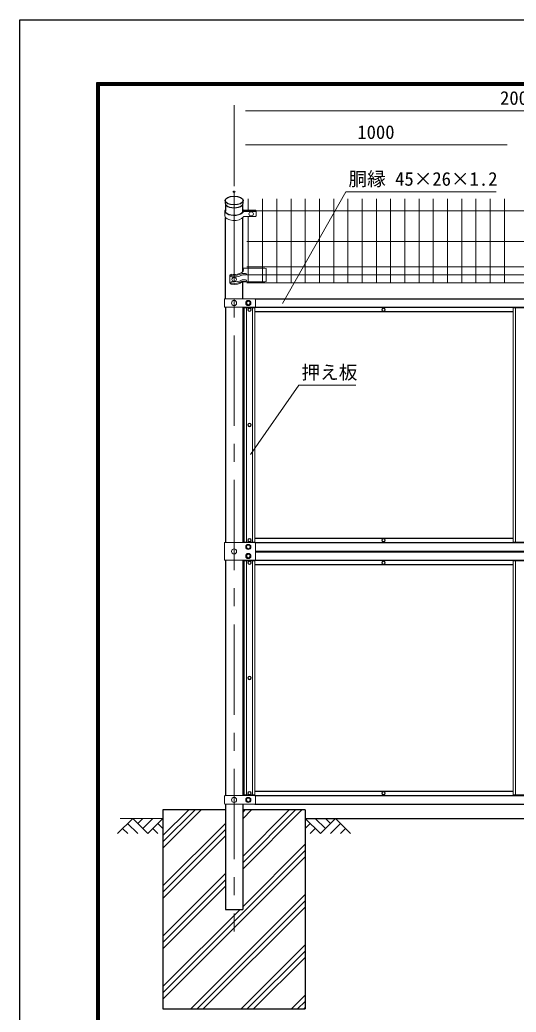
# Model space of a CAD drawing. Units: millimetres, scale not verified. Extents: x -4200 to 4200, y -2970 to 2970.
# Drawn here: x -4200 to -2456, y -519 to 2970 of the extents above; entities that cross this region are included whole.
import ezdxf
from ezdxf.enums import TextEntityAlignment as Align

# ---------------------------------------------------------------- set-up
doc = ezdxf.new("R2010")
doc.units = ezdxf.units.MM
doc.header["$LTSCALE"] = 10
doc.header["$PDMODE"] = 32
doc.header["$PDSIZE"] = 5
doc.linetypes.add('USER1', pattern=[50.8, 31.75, -6.35, 6.35, -6.35])
for name, color, linetype, lineweight in [('0-0_D-BMK', 2, 'USER1', 13), ('0-2_D-STR-TXT', 7, 'Continuous', 13), ('0-3_D-STR-DIM', 7, 'Continuous', 13), ('0-4_D-STR1', 1, 'Continuous', 25), ('0-5_D-STR3', 3, 'Continuous', 13), ('0-6_D-STR2', 7, 'Continuous', 13), ('0-8_Defpoints', 8, 'Continuous', 25), ('0-9_D-STR4', 7, 'Continuous', 25), ('0-A_D-DCR-HCH', 7, 'Continuous', 13), ('0-B_D-BGD', 7, 'Continuous', 25), ('0-E_D-TTL', 7, 'Continuous', 25)]:
    doc.layers.add(name, color=color, linetype=linetype, lineweight=lineweight)
doc.styles.add('ＭＳ ゴシック', font='')
doc.styles.get('ＭＳ ゴシック').set_extended_font_data('MS Gothic')

msp = doc.modelspace()

# ---------------------------------------------------------------- linework, layer by layer
at = {"layer": '0-0_D-BMK'}
msp.add_line((-3447.01, 2368.56), (-3447.01, -235.72), dxfattribs=at)
at = {"layer": '0-2_D-STR-TXT'}
for points in [[(-2525.97, 2365.81), (-3054.41, 2365.81), (-3276.54, 1972.19)], [(-3019.06, 1685.43), (-3219.41, 1685.43), (-3389.19, 1441.79)]]:
    msp.add_lwpolyline(points, dxfattribs=at)
at = {"layer": '0-3_D-STR-DIM'}
for p, q in [((-3447.01, 2385.56), (-3447.01, 2670.13)), ((-3407.01, 2650.13), (-1487.01, 2650.13)), ((-3447.01, 2385.56), (-3447.01, 2550.13)), ((-3407.01, 2530.13), (-2487.01, 2530.13))]:
    msp.add_line(p, q, dxfattribs=at)
at = {"layer": '0-4_D-STR1'}
for p, q in [((-3478.46, 2334.89), (-3478.46, 2325.36)), ((-3477.26, 2321.06), (-3477.26, 2298.3)), ((-3416.76, 2295.24), (-3416.76, 2321.06)), ((-3415.56, 2325.36), (-3415.56, 2334.89)), ((-3477.26, 1989.45), (-3477.26, 2274.97)), ((-3416.76, 2083.71), (-3416.76, 2274.97)), ((-3416.76, 1989.45), (-3416.76, 2049.03)), ((-3374.01, 1989.45), (-1520.01, 1989.45)), ((-3477.26, 1959.45), (-3477.26, 1131.95)), ((-3416.76, 1959.45), (-3416.76, 1131.95)), ((-3412.01, 1131.95), (-3412.01, 1959.45)), ((-3374.01, 1959.45), (-1520.01, 1959.45)), ((-3374.01, 1944.45), (-2466.01, 1944.45)), ((-2466.01, 1146.95), (-3374.01, 1146.95)), ((-3374.01, 1131.95), (-1520.01, 1131.95)), ((-3372.01, 1101.95), (-1522.01, 1101.95)), ((-3372.01, 1099.95), (-1522.01, 1099.95)), ((-3477.26, 1069.95), (-3477.26, 242.45)), ((-3416.76, 1069.95), (-3416.76, 242.45)), ((-3412.01, 242.45), (-3412.01, 1069.95)), ((-3374.01, 1069.95), (-1520.01, 1069.95)), ((-3374.01, 1054.95), (-2466.01, 1054.95)), ((-2466.01, 257.45), (-3374.01, 257.45)), ((-3477.26, 212.45), (-3477.26, -157.55)), ((-3416.76, 212.45), (-3416.76, -157.55)), ((-3374.01, 242.45), (-1520.01, 242.45)), ((-3374, 212.45), (-1520.01, 212.45)), ((-3477.26, -157.55), (-3416.76, -157.55))]:
    msp.add_line(p, q, dxfattribs=at)
msp.add_ellipse((-3447.01, 2334.89), major_axis=(-31.45, 0), ratio=0.5, dxfattribs=at)
msp.add_ellipse((-3447.01, 2325.36), major_axis=(-31.45, 0), ratio=0.5, start_param=0, end_param=3.1415927, dxfattribs=at)
at = {"layer": '0-5_D-STR3'}
for p, q in [((-3479.56, 2298.3), (-3479.56, 2280.98)), ((-3413.34, 2299.22), (-3372.02, 2299.22)), ((-3413.34, 2297.4), (-3372.02, 2297.4)), ((-3412.15, 2300.35), (-3372.02, 2300.35)), ((-3412.04, 2278.93), (-3372.02, 2278.93)), ((-3412.02, 2296.27), (-3372.02, 2296.27)), ((-3370.02, 2298.4), (-3370.02, 2283.88)), ((-3370.02, 2295.45), (-3370.02, 2280.93)), ((-3339.01, 2097.35), (-3416.76, 2097.35)), ((-3339.01, 2097.35), (-3334.01, 2096.35)), ((-3334.01, 2096.35), (-3334.01, 2050.35)), ((-3462.49, 2072.53), (-3462.49, 2045.82)), ((-3416.88, 2078.26), (-3406.42, 2078.26)), ((-3416.88, 2073.06), (-3406.42, 2073.06)), ((-3416.88, 2055.74), (-3406.42, 2055.74)), ((-3416.88, 2050.55), (-3406.42, 2050.55)), ((-3374.01, 1989.45), (-3478.34, 1989.45)), ((-3480.34, 1987.45), (-3480.34, 1961.45)), ((-3374.01, 1959.45), (-3478.34, 1959.45)), ((-3374.01, 1957.2), (-3412.01, 1957.2)), ((-3412.01, 1957.2), (-3412.01, 1134.2)), ((-3404.01, 1957.2), (-3404.01, 1134.2)), ((-3382.01, 1957.2), (-3382.01, 1134.2)), ((-3374.01, 1957.2), (-3374.01, 1134.2)), ((-3372.01, 1987.45), (-3372.01, 1961.45)), ((-2428.01, 1957.2), (-2466.01, 1957.2)), ((-2466.01, 1957.2), (-2466.01, 1134.2)), ((-2458.01, 1957.2), (-2458.01, 1134.2)), ((-3480.96, 1131.95), (-3374.01, 1131.95)), ((-3480.96, 1069.95), (-3480.96, 1131.95)), ((-3374.01, 1134.2), (-3412.01, 1134.2)), ((-3372.01, 1129.95), (-3372.01, 1071.95)), ((-2428.01, 1134.2), (-2466.01, 1134.2)), ((-3480.96, 1069.95), (-3374.01, 1069.95)), ((-3374.01, 1067.7), (-3412.01, 1067.7)), ((-3404.01, 1067.7), (-3404.01, 244.7)), ((-3382.01, 1067.7), (-3382.01, 244.7)), ((-3374.01, 1067.7), (-3374.01, 244.7)), ((-2428.01, 1067.7), (-2466.01, 1067.7)), ((-2466.01, 1067.7), (-2466.01, 244.7)), ((-2458.01, 1067.7), (-2458.01, 244.7)), ((-3374.01, 244.7), (-3412.01, 244.7)), ((-2428.01, 244.7), (-2466.01, 244.7)), ((-3480.34, 240.45), (-3480.34, 214.45)), ((-3374.01, 242.45), (-3478.34, 242.45)), ((-3374.01, 212.45), (-3478.34, 212.45)), ((-3372.01, 240.45), (-3372.01, 214.45))]:
    msp.add_line(p, q, dxfattribs=at)
msp.add_lwpolyline([(-3413.66, 2049.35), (-3339.01, 2049.35), (-3334.01, 2050.35)], dxfattribs=at)
for points in [[(-3389.51, 1974.45), (-3393.25, 1980.95), (-3400.76, 1980.95), (-3404.51, 1974.45), (-3400.76, 1967.95), (-3393.25, 1967.95)], [(-3387.23, 1950.95), (-3390.12, 1955.95), (-3395.89, 1955.95), (-3398.78, 1950.95), (-3395.89, 1945.95), (-3390.12, 1945.95)], [(-2916.23, 1950.95), (-2919.12, 1955.95), (-2924.89, 1955.95), (-2927.78, 1950.95), (-2924.89, 1945.95), (-2919.12, 1945.95)], [(-3387.23, 1545.7), (-3390.12, 1550.7), (-3395.89, 1550.7), (-3398.78, 1545.7), (-3395.89, 1540.7), (-3390.12, 1540.7)], [(-3404.51, 1116.95), (-3400.76, 1123.45), (-3393.25, 1123.45), (-3389.51, 1116.95), (-3393.25, 1110.45), (-3400.76, 1110.45)], [(-3387.23, 1140.45), (-3390.12, 1145.45), (-3395.89, 1145.45), (-3398.78, 1140.45), (-3395.89, 1135.45), (-3390.12, 1135.45)], [(-2916.23, 1140.45), (-2919.12, 1145.45), (-2924.89, 1145.45), (-2927.78, 1140.45), (-2924.89, 1135.45), (-2919.12, 1135.45)], [(-3404.51, 1084.95), (-3400.76, 1091.45), (-3393.25, 1091.45), (-3389.51, 1084.95), (-3393.25, 1078.45), (-3400.76, 1078.45)], [(-3387.23, 1061.45), (-3390.12, 1066.45), (-3395.89, 1066.45), (-3398.78, 1061.45), (-3395.89, 1056.45), (-3390.12, 1056.45)], [(-2916.23, 1061.45), (-2919.12, 1066.45), (-2924.89, 1066.45), (-2927.78, 1061.45), (-2924.89, 1056.45), (-2919.12, 1056.45)], [(-3387.23, 656.2), (-3390.12, 661.2), (-3395.89, 661.2), (-3398.78, 656.2), (-3395.89, 651.2), (-3390.12, 651.2)], [(-3387.23, 250.95), (-3390.12, 255.95), (-3395.89, 255.95), (-3398.78, 250.95), (-3395.89, 245.95), (-3390.12, 245.95)], [(-2916.23, 250.95), (-2919.12, 255.95), (-2924.89, 255.95), (-2927.78, 250.95), (-2924.89, 245.95), (-2919.12, 245.95)], [(-3389.51, 227.45), (-3393.25, 233.95), (-3400.76, 233.95), (-3404.51, 227.45), (-3400.76, 220.95), (-3393.25, 220.95)]]:
    msp.add_lwpolyline(points, close=True, dxfattribs=at)
for centre, radius in [((-3447.01, 1974.45), 9), ((-3397.01, 1974.45), 9), ((-3397.01, 1974.45), 6.5), ((-3393.01, 1950.95), 6.25), ((-3393.01, 1950.95), 5), ((-2922.01, 1950.95), 6.25), ((-2922.01, 1950.95), 5), ((-3393.01, 1545.7), 6.25), ((-3393.01, 1545.7), 5), ((-3397.01, 1116.95), 9), ((-3397.01, 1116.95), 6.5), ((-3393.01, 1140.45), 6.25), ((-3393.01, 1140.45), 5), ((-2922.01, 1140.45), 6.25), ((-2922.01, 1140.45), 5), ((-3447.01, 1100.95), 9), ((-3397.01, 1084.95), 9), ((-3397.01, 1084.95), 6.5), ((-3393.01, 1061.45), 6.25), ((-3393.01, 1061.45), 5), ((-2922.01, 1061.45), 6.25), ((-2922.01, 1061.45), 5), ((-3393.01, 656.2), 6.25), ((-3393.01, 656.2), 5), ((-3393.01, 250.95), 6.25), ((-3393.01, 250.95), 5), ((-2922.01, 250.95), 6.25), ((-2922.01, 250.95), 5), ((-3447.01, 227.45), 9), ((-3397.01, 227.45), 9), ((-3397.01, 227.45), 6.5)]:
    msp.add_circle(centre, radius, dxfattribs=at)
for centre, radius, start, end in [((-3436.26, 2309.02), 23.92, 312.16148, 323.8638), ((-3412.84, 2292.83), 4.6, 96.30809, 153.01092), ((-3412.84, 2303.8), 4.6, 211.62766, 263.69191), ((-3411.65, 2304.92), 4.6, 211.62766, 263.69191), ((-3411.9, 2274.75), 4.18, 91.79992, 151.59067), ((-3411.89, 2292.1), 4.18, 91.79992, 151.59067), ((-3372.02, 2298.35), 2, 0, 90), ((-3372.02, 2297.22), 2, 0, 90), ((-3372.02, 2295.4), 2, 0, 90), ((-3372.02, 2294.27), 2, 0, 90), ((-3372.02, 2280.93), 2, 270, 0), ((-3458.33, 2071.35), 4.32, 78.7868, 164.11124), ((-3416.72, 2064.77), 13.5, 89.31125, 110.04391), ((-3416.72, 2059.57), 13.5, 89.31125, 110.04391), ((-3456.38, 2047.09), 6.24, 191.76338, 259.74214), ((-3416.72, 2042.25), 13.5, 89.31125, 110.04391), ((-3416.72, 2037.05), 13.5, 89.31125, 110.04391), ((-3413.82, 2035.85), 13.5, 89.31125, 110.04391), ((-3478.34, 1987.45), 2, 90, 180), ((-3374.01, 1987.45), 2, 0, 90), ((-3478.34, 1961.45), 2, 180, 270), ((-3374.01, 1961.45), 2, 270, 0), ((-3374.01, 1129.95), 2, 0, 90), ((-3374.01, 1071.95), 2, 270, 0), ((-3478.34, 240.45), 2, 90, 180), ((-3478.34, 214.45), 2, 180, 270), ((-3374.01, 240.45), 2, 0, 90), ((-3374.01, 214.45), 2, 270, 0)]:
    msp.add_arc(centre, radius, start, end, dxfattribs=at)
for centre, major_axis, ratio, start_param, end_param in [((-3447.01, 2298.3), (-32.55, 0), 0.5, 5.9050088, 9.1629506), ((-3447.01, 2298.3), (-32.55, 0), 0.5, 3.4032421, 3.5197691), ((-3447.01, 2280.98), (-32.55, 0), 0.5, 0, 2.8781746), ((-3447.01, 2298.3), (-30.25, 0), 0.5, 0, 2.6596649), ((-3443.65, 2090.67), (-30.18, 0.21), 0.498572, 2.1156844, 3.6153349), ((-3455.42, 2069.22), (-3, 0), 0.866025, 4.712389, 7.5383404), ((-3447.01, 2089.87), (-31.85, 0), 0.474882, 1.2269282, 2.206213), ((-3447.01, 2081.21), (-31.85, 0), 0.474882, 1.2731075, 2.5075009), ((-3447.01, 2086.4), (-31.85, 0), 0.474882, 1.2934214, 2.5075009), ((-3406.42, 2075.66), (3, 0), 0.866025, 4.712389, 7.8539816), ((-3455.42, 2046.7), (3, 0), 0.866025, 1.5707963, 4.3967477), ((-3447.01, 2055.23), (-31.85, 0), 0.474882, 1.2352888, 2.6829755), ((-3447.01, 2058.69), (-31.85, 0), 0.474882, 1.2731075, 2.5075009), ((-3447.01, 2063.89), (-31.85, 0), 0.474882, 1.3035547, 2.5075009), ((-3406.42, 2053.15), (3, 0), 0.866025, 4.712389, 7.8539816)]:
    msp.add_ellipse(centre, major_axis=major_axis, ratio=ratio, start_param=start_param, end_param=end_param, dxfattribs=at)
for centre in [(-3387.01, 2287.6), (-3447.01, 2057.42)]:
    msp.add_ellipse(centre, major_axis=(-8, 0), ratio=0.866025, dxfattribs=at)
at = {"layer": '0-6_D-STR2'}
for p, q in [((-3397.01, 2297.4), (-3397.01, 2340.95)), ((-3347.01, 2045.35), (-3347.01, 2340.95)), ((-3297.01, 2045.35), (-3297.01, 2340.95)), ((-3247.01, 2045.35), (-3247.01, 2340.95)), ((-3197.01, 2045.35), (-3197.01, 2340.95)), ((-3147.01, 2045.35), (-3147.01, 2340.95)), ((-3097.01, 2045.35), (-3097.01, 2340.95)), ((-3047.01, 2045.35), (-3047.01, 2340.95)), ((-2997.01, 2045.35), (-2997.01, 2340.95)), ((-2947.01, 2045.35), (-2947.01, 2340.95)), ((-2897.01, 2045.35), (-2897.01, 2340.95)), ((-2847.01, 2045.35), (-2847.01, 2340.95)), ((-2797.01, 2045.35), (-2797.01, 2340.95)), ((-2747.01, 2045.35), (-2747.01, 2340.95)), ((-2697.01, 2045.35), (-2697.01, 2340.95)), ((-2647.01, 2045.35), (-2647.01, 2340.95)), ((-2597.01, 2045.35), (-2597.01, 2340.95)), ((-2547.01, 2045.35), (-2547.01, 2340.95)), ((-2497.01, 2045.35), (-2497.01, 2340.95)), ((-3402.01, 2298.45), (-1492.01, 2298.45)), ((-3397.01, 2045.35), (-3397.01, 2278.93)), ((-3402.01, 2190.19), (-1492.01, 2190.19)), ((-3402.01, 2101.35), (-1492.01, 2101.35)), ((-3402.01, 2073.35), (-1492.01, 2073.35)), ((-3402.01, 2045.35), (-1492.01, 2045.35))]:
    msp.add_line(p, q, dxfattribs=at)
at = {"layer": '0-8_Defpoints'}
msp.add_point((-3447.01, 2365.56), dxfattribs=at)
at = {"layer": '0-9_D-STR4'}
for p, q in [((-3697.01, 192.45), (-3697.01, -507.55)), ((-3477.26, 192.45), (-3697.01, 192.45)), ((-3197.01, 192.45), (-3416.76, 192.45)), ((-3197.01, 192.45), (-3197.01, -507.55)), ((-3697.01, -507.55), (-3197.01, -507.55))]:
    msp.add_line(p, q, dxfattribs=at)
at = {"layer": '0-A_D-DCR-HCH'}
for p, q in [((-3697.01, 57.75), (-3562.3, 192.45)), ((-3697.01, 79.84), (-3584.4, 192.45)), ((-3697.01, 101.94), (-3606.5, 192.45)), ((-3416.76, 161.22), (-3385.53, 192.45)), ((-3416.76, -15.56), (-3208.75, 192.45)), ((-3416.76, 183.32), (-3407.62, 192.45)), ((-3416.76, 6.54), (-3230.85, 192.45)), ((-3416.76, 28.64), (-3252.94, 192.45)), ((-3803.43, 162.45), (-3856.64, 109.24)), ((-3847.01, 162.45), (-3697.01, 162.45)), ((-3821.17, 144.71), (-3785.53, 109.24)), ((-3803.43, 162.45), (-3750.22, 109.24)), ((-3785.79, 144.62), (-3767.96, 162.45)), ((-3767.96, 126.97), (-3732.48, 162.45)), ((-3750.22, 109.24), (-3697.01, 162.45)), ((-3714.74, 144.71), (-3697.01, 127.06)), ((-3697.01, -74.84), (-3477.26, 144.91)), ((-3143.79, 109.24), (-3197.01, 162.45)), ((-3179.27, 144.71), (-3197.01, 127.06)), ((-3126.06, 126.97), (-3161.53, 162.45)), ((-3090.58, 162.45), (-3143.79, 109.24)), ((-3108.23, 144.62), (-3126.06, 162.45)), ((-3072.84, 144.71), (-3108.48, 109.24)), ((-3090.58, 162.45), (-3037.37, 109.24)), ((-3838.9, 126.97), (-3821.09, 109.24)), ((-3732.48, 126.97), (-3714.66, 109.24)), ((-3697.01, -96.93), (-3477.26, 122.82)), ((-3161.53, 126.97), (-3179.35, 109.24)), ((-3055.11, 126.97), (-3072.93, 109.24)), ((-3697.01, -119.03), (-3477.26, 100.72)), ((-3416.76, -148.14), (-3197.01, 71.61)), ((-3697.01, -450.49), (-3197.01, 49.51)), ((-3697.01, -472.58), (-3197.01, 27.42)), ((-3697.01, -251.61), (-3477.26, -31.86)), ((-3697.01, -273.71), (-3477.26, -53.96)), ((-3697.01, -295.81), (-3477.26, -76.06)), ((-3599.39, -507.55), (-3197.01, -105.17)), ((-3577.29, -507.55), (-3197.01, -127.26)), ((-3697.01, -428.39), (-3426.17, -157.55)), ((-3555.2, -507.55), (-3197.01, -149.36)), ((-3422.61, -507.55), (-3197.01, -281.94)), ((-3400.52, -507.55), (-3197.01, -304.04)), ((-3378.42, -507.55), (-3197.01, -326.14)), ((-3245.84, -507.55), (-3197.01, -458.72)), ((-3223.74, -507.55), (-3197.01, -480.82)), ((-3201.64, -507.55), (-3197.01, -502.91))]:
    msp.add_line(p, q, dxfattribs=at)
at = {"layer": '0-B_D-BGD'}
msp.add_line((-3197.01, 162.45), (-1697.01, 162.45), dxfattribs=at)
at = {"layer": '0-E_D-TTL', "color": 2}
msp.add_lwpolyline([(-4200.08, 2970.08), (4199.92, 2970.08), (4199.92, -2969.92), (-4200.08, -2969.92)], close=True, dxfattribs=at)
at = {"layer": '0-E_D-TTL'}
for points in [[(-3930.08, 2750.08), (3929.92, 2750.08), (3929.92, -2749.92), (-3930.08, -2749.92)], [(-3927.58, 2747.58), (3927.42, 2747.58), (3927.42, -2747.42), (-3927.58, -2747.42)], [(-3925.08, 2745.08), (3924.92, 2745.08), (3924.92, -2744.92), (-3925.08, -2744.92)], [(-3922.58, 2742.58), (3922.42, 2742.58), (3922.42, -2742.42), (-3922.58, -2742.42)], [(-3920.08, 2740.08), (3919.92, 2740.08), (3919.92, -2739.92), (-3920.08, -2739.92)]]:
    msp.add_lwpolyline(points, close=True, dxfattribs=at)

# ---------------------------------------------------------------- texts
at = {"layer": '0-2_D-STR-TXT', "style": 'ＭＳ ゴシック'}
for s, p in [('胴縁 45×26×1.2', (-3044.96, 2372.41)), ('押え板', (-3210.21, 1692.28))]:
    msp.add_text(s, height=48.09, dxfattribs=at).set_placement(p, align=Align.BOTTOM_LEFT)
at = {"layer": '0-3_D-STR-DIM', "style": 'ＭＳ ゴシック'}
for s, p in [('2000', (-2512.26, 2656.88)), ('1000', (-3013.91, 2536.88))]:
    msp.add_text(s, height=48.09, dxfattribs=at).set_placement(p, align=Align.BOTTOM_LEFT)

doc.saveas('drawing.dxf')
